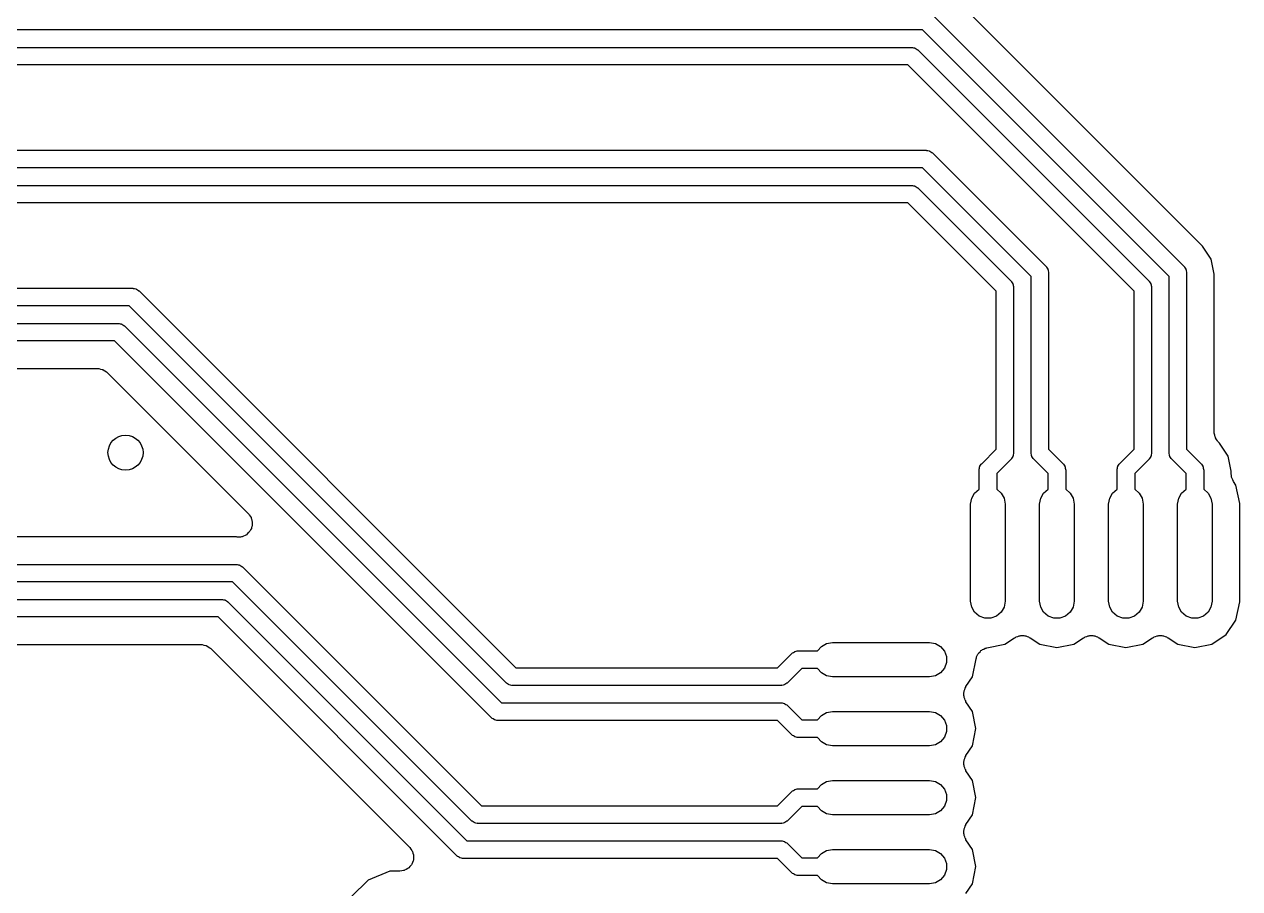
# Model space of a CAD drawing. Extents: x 85 to 210, y -138 to -65.
# Drawn here: x 144.02 to 152.82, y -96.66 to -90.4 of the extents above; entities that cross this region are included whole.
import ezdxf

# ---------------------------------------------------------------- set-up
doc = ezdxf.new("R2010")
doc.units = 0
doc.header["$MEASUREMENT"] = 0
doc.layers.add('BLACK', color=7, linetype='CONTINUOUS')

msp = doc.modelspace()

# ---------------------------------------------------------------- linework, layer by layer
at = {"layer": 'Black'}
for p, q in [((152.556, -92.0041), (150.746, -90.1936)), ((150.598, -90.3281), (152.422, -92.1525)), ((150.526, -90.4365), (136.623, -90.4365)), ((152.314, -92.2237), (150.526, -90.4365)), ((136.623, -90.5635), (150.447, -90.5635)), ((150.447, -90.5635), (150.45, -90.564)), ((150.45, -90.564), (150.453, -90.5637)), ((150.453, -90.5637), (150.461, -90.5659)), ((150.461, -90.5659), (150.469, -90.5673)), ((150.469, -90.5673), (150.472, -90.5687)), ((150.472, -90.5687), (150.474, -90.5694)), ((150.474, -90.5694), (150.481, -90.5742)), ((150.481, -90.5742), (150.488, -90.5784)), ((150.488, -90.5784), (150.49, -90.5805)), ((150.49, -90.5805), (150.492, -90.5821)), ((150.492, -90.5821), (152.168, -92.2577)), ((150.421, -90.6905), (136.649, -90.6905)), ((152.059, -92.3289), (150.421, -90.6905)), ((136.649, -91.3095), (150.553, -91.3095)), ((150.553, -91.3095), (150.555, -91.31)), ((150.555, -91.31), (150.558, -91.3097)), ((150.558, -91.3097), (150.566, -91.3119)), ((150.566, -91.3119), (150.574, -91.3133)), ((150.574, -91.3133), (150.577, -91.3147)), ((150.577, -91.3147), (150.579, -91.3154)), ((150.579, -91.3154), (150.586, -91.3202)), ((150.586, -91.3202), (150.593, -91.3244)), ((150.593, -91.3244), (150.595, -91.3265)), ((150.595, -91.3265), (150.598, -91.3281)), ((150.598, -91.3281), (151.422, -92.1525)), ((150.526, -91.4365), (136.623, -91.4365)), ((151.314, -92.2237), (150.526, -91.4365)), ((136.623, -91.5635), (150.447, -91.5635)), ((150.447, -91.5635), (150.45, -91.564)), ((150.45, -91.564), (150.453, -91.5637)), ((150.453, -91.5637), (150.461, -91.5659)), ((150.461, -91.5659), (150.469, -91.5673)), ((150.469, -91.5673), (150.472, -91.5687)), ((150.472, -91.5687), (150.474, -91.5694)), ((150.474, -91.5694), (150.481, -91.5742)), ((150.481, -91.5742), (150.488, -91.5784)), ((150.488, -91.5784), (150.49, -91.5805)), ((150.49, -91.5805), (150.492, -91.5821)), ((150.492, -91.5821), (151.168, -92.2577)), ((150.421, -91.6905), (136.649, -91.6905)), ((151.059, -92.3289), (150.421, -91.6905)), ((152.619, -92.0973), (152.556, -92.0041)), ((152.641, -92.2072), (152.619, -92.0973)), ((151.314, -93.502), (151.314, -92.2237)), ((151.422, -92.1525), (151.424, -92.1548)), ((151.424, -92.1548), (151.426, -92.1566)), ((151.426, -92.1566), (151.43, -92.1638)), ((151.43, -92.1638), (151.435, -92.1706)), ((151.435, -92.1706), (151.435, -92.1733)), ((151.435, -92.1733), (151.437, -92.1757)), ((151.437, -92.1757), (151.438, -92.1838)), ((151.438, -92.1838), (151.44, -92.1919)), ((151.44, -92.1919), (151.44, -92.1946)), ((151.44, -92.1946), (151.44, -92.1974)), ((151.44, -92.1974), (151.44, -93.4757)), ((152.314, -93.502), (152.314, -92.2237)), ((152.422, -92.1525), (152.424, -92.1548)), ((152.424, -92.1548), (152.426, -92.1566)), ((152.426, -92.1566), (152.43, -92.1638)), ((152.43, -92.1638), (152.435, -92.1706)), ((152.435, -92.1706), (152.435, -92.1733)), ((152.435, -92.1733), (152.437, -92.1757)), ((152.437, -92.1757), (152.438, -92.1838)), ((152.438, -92.1838), (152.44, -92.1919)), ((152.44, -92.1919), (152.44, -92.1946)), ((152.44, -92.1946), (152.44, -92.1974)), ((152.44, -92.1974), (152.44, -93.4757)), ((152.641, -93.3514), (152.641, -92.2072)), ((136.649, -92.3095), (144.803, -92.3095)), ((144.803, -92.3095), (144.805, -92.31)), ((144.805, -92.31), (144.808, -92.3097)), ((144.808, -92.3097), (144.816, -92.3119)), ((144.816, -92.3119), (144.824, -92.3133)), ((151.168, -92.2577), (151.17, -92.26)), ((151.17, -92.26), (151.172, -92.2618)), ((151.172, -92.2618), (151.176, -92.269)), ((151.176, -92.269), (151.181, -92.2758)), ((151.181, -92.2758), (151.181, -92.2785)), ((151.181, -92.2785), (151.183, -92.2809)), ((151.183, -92.2809), (151.184, -92.2891)), ((151.184, -92.2891), (151.186, -92.2971)), ((151.186, -92.2971), (151.186, -92.2999)), ((151.186, -92.2999), (151.186, -92.3026)), ((151.186, -92.3026), (151.186, -93.502)), ((152.168, -92.2577), (152.17, -92.26)), ((152.17, -92.26), (152.172, -92.2618)), ((152.172, -92.2618), (152.176, -92.269)), ((152.176, -92.269), (152.181, -92.2758)), ((152.181, -92.2758), (152.181, -92.2785)), ((152.181, -92.2785), (152.183, -92.2809)), ((152.183, -92.2809), (152.184, -92.2891)), ((152.184, -92.2891), (152.186, -92.2971)), ((152.186, -92.2971), (152.186, -92.2999)), ((152.186, -92.2999), (152.186, -92.3026)), ((152.186, -92.3026), (152.186, -93.502)), ((144.824, -92.3133), (144.827, -92.3147)), ((144.827, -92.3147), (144.829, -92.3154)), ((144.829, -92.3154), (144.836, -92.3202)), ((144.836, -92.3202), (144.843, -92.3244)), ((144.843, -92.3244), (144.845, -92.3265)), ((144.845, -92.3265), (144.848, -92.3281)), ((144.848, -92.3281), (147.579, -95.0595)), ((151.059, -93.4757), (151.059, -92.3289)), ((152.059, -93.4757), (152.059, -92.3289)), ((144.776, -92.4365), (136.623, -92.4365)), ((147.508, -95.1679), (144.776, -92.4365)), ((136.623, -92.5635), (144.697, -92.5635)), ((144.697, -92.5635), (144.7, -92.564)), ((144.7, -92.564), (144.703, -92.5637)), ((144.703, -92.5637), (144.711, -92.5659)), ((144.711, -92.5659), (144.719, -92.5673)), ((144.719, -92.5673), (144.722, -92.5687)), ((144.722, -92.5687), (144.724, -92.5694)), ((144.724, -92.5694), (144.731, -92.5742)), ((144.731, -92.5742), (144.738, -92.5784)), ((144.738, -92.5784), (144.74, -92.5805)), ((144.74, -92.5805), (144.742, -92.5821)), ((144.742, -92.5821), (147.474, -95.3135)), ((144.671, -92.6905), (136.649, -92.6905)), ((147.402, -95.4219), (144.671, -92.6905)), ((136.774, -92.8905), (144.547, -92.8905)), ((144.547, -92.8905), (144.551, -92.8913)), ((144.551, -92.8913), (144.556, -92.8909)), ((144.556, -92.8909), (144.568, -92.8943)), ((144.568, -92.8943), (144.581, -92.8965)), ((144.581, -92.8965), (144.585, -92.8987)), ((144.585, -92.8987), (144.589, -92.8999)), ((144.589, -92.8999), (144.6, -92.9074)), ((144.6, -92.9074), (144.611, -92.9139)), ((144.611, -92.9139), (144.614, -92.9173)), ((144.614, -92.9173), (144.618, -92.9198)), ((144.618, -92.9198), (145.64, -93.9421)), ((152.641, -93.3558), (152.641, -93.3514)), ((152.641, -93.3601), (152.641, -93.3558)), ((152.644, -93.3728), (152.641, -93.3601)), ((152.647, -93.3856), (152.644, -93.3728)), ((152.649, -93.3894), (152.647, -93.3856)), ((152.65, -93.3937), (152.649, -93.3894)), ((152.657, -93.4044), (152.65, -93.3937)), ((152.664, -93.4157), (152.657, -93.4044)), ((152.667, -93.4185), (152.664, -93.4157)), ((152.67, -93.4221), (152.667, -93.4185)), ((152.679, -93.4317), (152.67, -93.4221)), ((152.742, -93.5249), (152.679, -93.4317)), ((150.955, -93.5801), (151.059, -93.4757)), ((151.17, -93.5446), (151.168, -93.5469)), ((151.172, -93.5428), (151.17, -93.5446)), ((151.176, -93.5356), (151.172, -93.5428)), ((151.181, -93.5288), (151.176, -93.5356)), ((151.183, -93.5237), (151.181, -93.5261)), ((151.181, -93.5261), (151.181, -93.5288)), ((151.184, -93.5155), (151.183, -93.5237)), ((151.186, -93.5075), (151.184, -93.5155)), ((151.186, -93.502), (151.186, -93.5048)), ((151.186, -93.5048), (151.186, -93.5075)), ((151.314, -93.5048), (151.314, -93.502)), ((151.314, -93.5075), (151.314, -93.5048)), ((151.316, -93.5155), (151.314, -93.5075)), ((151.317, -93.5237), (151.316, -93.5155)), ((151.319, -93.5261), (151.317, -93.5237)), ((151.319, -93.5288), (151.319, -93.5261)), ((151.324, -93.5356), (151.319, -93.5288)), ((151.328, -93.5428), (151.324, -93.5356)), ((151.33, -93.5446), (151.328, -93.5428)), ((151.332, -93.5469), (151.33, -93.5446)), ((151.44, -93.4757), (151.545, -93.5801)), ((151.955, -93.5801), (152.059, -93.4757)), ((152.17, -93.5446), (152.168, -93.5469)), ((152.172, -93.5428), (152.17, -93.5446)), ((152.176, -93.5356), (152.172, -93.5428)), ((152.181, -93.5288), (152.176, -93.5356)), ((152.183, -93.5237), (152.181, -93.5261)), ((152.181, -93.5261), (152.181, -93.5288)), ((152.184, -93.5155), (152.183, -93.5237)), ((152.186, -93.5075), (152.184, -93.5155)), ((152.186, -93.502), (152.186, -93.5048)), ((152.186, -93.5048), (152.186, -93.5075)), ((152.314, -93.5048), (152.314, -93.502)), ((152.314, -93.5075), (152.314, -93.5048)), ((152.316, -93.5155), (152.314, -93.5075)), ((152.317, -93.5237), (152.316, -93.5155)), ((152.319, -93.5261), (152.317, -93.5237)), ((152.319, -93.5288), (152.319, -93.5261)), ((152.324, -93.5356), (152.319, -93.5288)), ((152.328, -93.5428), (152.324, -93.5356)), ((152.33, -93.5446), (152.328, -93.5428)), ((152.332, -93.5469), (152.33, -93.5446)), ((152.44, -93.4757), (152.545, -93.5801)), ((152.763, -93.6349), (152.742, -93.5249)), ((150.936, -93.625), (150.937, -93.6222)), ((150.936, -93.7658), (150.936, -93.625)), ((150.937, -93.6195), (150.939, -93.6115)), ((150.937, -93.6222), (150.937, -93.6195)), ((150.939, -93.6115), (150.94, -93.6033)), ((150.94, -93.6033), (150.942, -93.6009)), ((150.942, -93.5982), (150.947, -93.5914)), ((150.942, -93.6009), (150.942, -93.5982)), ((150.947, -93.5914), (150.951, -93.5842)), ((150.951, -93.5842), (150.953, -93.5824)), ((150.953, -93.5824), (150.955, -93.5801)), ((151.168, -93.5469), (151.064, -93.6513)), ((151.436, -93.6513), (151.332, -93.5469)), ((151.545, -93.5801), (151.547, -93.5824)), ((151.547, -93.5824), (151.549, -93.5842)), ((151.549, -93.5842), (151.553, -93.5914)), ((151.553, -93.5914), (151.558, -93.5982)), ((151.558, -93.5982), (151.558, -93.6009)), ((151.558, -93.6009), (151.56, -93.6033)), ((151.56, -93.6033), (151.561, -93.6115)), ((151.561, -93.6115), (151.563, -93.6195)), ((151.563, -93.6195), (151.563, -93.6222)), ((151.563, -93.6222), (151.564, -93.625)), ((151.564, -93.625), (151.564, -93.7658)), ((151.936, -93.625), (151.937, -93.6222)), ((151.936, -93.7658), (151.936, -93.625)), ((151.937, -93.6195), (151.939, -93.6115)), ((151.937, -93.6222), (151.937, -93.6195)), ((151.939, -93.6115), (151.94, -93.6033)), ((151.94, -93.6033), (151.942, -93.6009)), ((151.942, -93.5982), (151.947, -93.5914)), ((151.942, -93.6009), (151.942, -93.5982)), ((151.947, -93.5914), (151.951, -93.5842)), ((151.951, -93.5842), (151.953, -93.5824)), ((151.953, -93.5824), (151.955, -93.5801)), ((152.168, -93.5469), (152.064, -93.6513)), ((152.436, -93.6513), (152.332, -93.5469)), ((152.545, -93.5801), (152.547, -93.5824)), ((152.547, -93.5824), (152.549, -93.5842)), ((152.549, -93.5842), (152.553, -93.5914)), ((152.553, -93.5914), (152.558, -93.5982)), ((152.558, -93.5982), (152.558, -93.6009)), ((152.558, -93.6009), (152.56, -93.6033)), ((152.56, -93.6033), (152.561, -93.6115)), ((152.561, -93.6115), (152.563, -93.6195)), ((152.563, -93.6195), (152.563, -93.6222)), ((152.563, -93.6222), (152.564, -93.625)), ((152.564, -93.625), (152.564, -93.7658)), ((151.064, -93.6513), (151.064, -93.7658)), ((151.436, -93.7658), (151.436, -93.6513)), ((152.064, -93.6513), (152.064, -93.7658)), ((152.436, -93.7658), (152.436, -93.6513)), ((152.763, -93.6536), (152.763, -93.6349)), ((152.766, -93.6654), (152.763, -93.6536)), ((152.766, -93.6773), (152.766, -93.6654)), ((152.769, -93.6823), (152.766, -93.6773)), ((152.77, -93.6878), (152.769, -93.6823)), ((152.776, -93.6981), (152.77, -93.6878)), ((152.78, -93.7091), (152.776, -93.6981)), ((152.798, -93.7362), (152.78, -93.7091)), ((150.883, -93.8304), (150.904, -93.7928)), ((150.904, -93.7928), (150.936, -93.7658)), ((151.064, -93.7658), (151.096, -93.7928)), ((151.096, -93.7928), (151.117, -93.8304)), ((151.383, -93.8304), (151.404, -93.7928)), ((151.404, -93.7928), (151.436, -93.7658)), ((151.564, -93.7658), (151.596, -93.7928)), ((151.596, -93.7928), (151.617, -93.8304)), ((151.883, -93.8304), (151.904, -93.7928)), ((151.904, -93.7928), (151.936, -93.7658)), ((152.064, -93.7658), (152.096, -93.7928)), ((152.096, -93.7928), (152.117, -93.8304)), ((152.383, -93.8304), (152.404, -93.7928)), ((152.404, -93.7928), (152.436, -93.7658)), ((152.564, -93.7658), (152.596, -93.7928)), ((152.596, -93.7928), (152.617, -93.8304)), ((152.825, -93.8697), (152.798, -93.7362)), ((150.875, -93.8732), (150.883, -93.8304)), ((150.875, -94.5768), (150.875, -93.8732)), ((151.117, -93.8304), (151.125, -93.8732)), ((151.125, -93.8732), (151.125, -94.5768)), ((151.375, -93.8732), (151.383, -93.8304)), ((151.375, -94.5768), (151.375, -93.8732)), ((151.617, -93.8304), (151.625, -93.8732)), ((151.625, -93.8732), (151.625, -94.5768)), ((151.875, -93.8732), (151.883, -93.8304)), ((151.875, -94.5768), (151.875, -93.8732)), ((152.117, -93.8304), (152.125, -93.8732)), ((152.125, -93.8732), (152.125, -94.5768)), ((152.375, -93.8732), (152.383, -93.8304)), ((152.375, -94.5768), (152.375, -93.8732)), ((152.617, -93.8304), (152.625, -93.8732)), ((152.625, -93.8732), (152.625, -94.5768)), ((152.825, -94.5803), (152.825, -93.8697)), ((145.64, -93.9421), (145.643, -93.9466)), ((145.643, -93.9466), (145.647, -93.9502)), ((145.647, -93.9502), (145.653, -93.9607)), ((145.653, -93.9607), (145.66, -93.9705)), ((145.66, -93.9705), (145.661, -93.9758)), ((145.661, -93.9758), (145.664, -93.9806)), ((145.664, -93.9806), (145.666, -93.9925)), ((145.647, -94.074), (145.644, -94.0787)), ((145.651, -94.0701), (145.647, -94.074)), ((145.656, -94.0593), (145.651, -94.0701)), ((145.662, -94.049), (145.656, -94.0593)), ((145.663, -94.0436), (145.662, -94.049)), ((145.666, -94.0387), (145.663, -94.0436)), ((145.666, -93.9925), (145.669, -94.0041)), ((145.667, -94.0267), (145.666, -94.0387)), ((145.669, -94.015), (145.667, -94.0267)), ((145.669, -94.0041), (145.668, -94.0095)), ((145.668, -94.0095), (145.669, -94.015)), ((145.543, -94.1095), (136.774, -94.1095)), ((145.55, -94.1109), (145.543, -94.1095)), ((145.555, -94.111), (145.55, -94.1109)), ((145.56, -94.1124), (145.555, -94.111)), ((145.572, -94.1114), (145.56, -94.1124)), ((145.584, -94.1116), (145.572, -94.1114)), ((145.59, -94.1099), (145.584, -94.1116)), ((145.595, -94.1094), (145.59, -94.1099)), ((145.606, -94.1043), (145.595, -94.1094)), ((145.617, -94.1005), (145.606, -94.1043)), ((145.621, -94.097), (145.617, -94.1005)), ((145.626, -94.0947), (145.621, -94.097)), ((145.635, -94.0862), (145.626, -94.0947)), ((145.644, -94.0787), (145.635, -94.0862)), ((136.649, -94.3095), (145.553, -94.3095)), ((145.553, -94.3095), (145.555, -94.31)), ((145.555, -94.31), (145.558, -94.3097)), ((145.558, -94.3097), (145.566, -94.3119)), ((145.566, -94.3119), (145.574, -94.3133)), ((145.574, -94.3133), (145.577, -94.3147)), ((145.577, -94.3147), (145.579, -94.3154)), ((145.579, -94.3154), (145.586, -94.3202)), ((145.586, -94.3202), (145.593, -94.3244)), ((145.593, -94.3244), (145.595, -94.3265)), ((145.595, -94.3265), (145.598, -94.3281)), ((145.598, -94.3281), (147.329, -96.0595)), ((145.526, -94.4365), (136.623, -94.4365)), ((147.258, -96.1679), (145.526, -94.4365)), ((136.623, -94.5635), (145.447, -94.5635)), ((145.447, -94.5635), (145.45, -94.564)), ((145.45, -94.564), (145.453, -94.5637)), ((145.453, -94.5637), (145.461, -94.5659)), ((145.461, -94.5659), (145.469, -94.5673)), ((145.469, -94.5673), (145.472, -94.5687)), ((145.472, -94.5687), (145.474, -94.5694)), ((145.474, -94.5694), (145.481, -94.5742)), ((145.481, -94.5742), (145.488, -94.5784)), ((145.488, -94.5784), (145.49, -94.5805)), ((145.49, -94.5805), (145.492, -94.5821)), ((145.492, -94.5821), (147.224, -96.3135)), ((150.883, -94.6196), (150.875, -94.5768)), ((151.125, -94.5768), (151.117, -94.6196)), ((151.383, -94.6196), (151.375, -94.5768)), ((151.625, -94.5768), (151.617, -94.6196)), ((151.883, -94.6196), (151.875, -94.5768)), ((152.125, -94.5768), (152.117, -94.6196)), ((152.383, -94.6196), (152.375, -94.5768)), ((152.625, -94.5768), (152.617, -94.6196)), ((152.798, -94.7138), (152.825, -94.5803)), ((145.421, -94.6905), (136.649, -94.6905)), ((147.152, -96.4219), (145.421, -94.6905)), ((150.904, -94.6572), (150.883, -94.6196)), ((150.938, -94.6851), (150.904, -94.6572)), ((150.978, -94.6999), (150.938, -94.6851)), ((151.062, -94.6851), (151.022, -94.6999)), ((151.096, -94.6572), (151.062, -94.6851)), ((151.117, -94.6196), (151.096, -94.6572)), ((151.404, -94.6572), (151.383, -94.6196)), ((151.438, -94.6851), (151.404, -94.6572)), ((151.478, -94.6999), (151.438, -94.6851)), ((151.562, -94.6851), (151.522, -94.6999)), ((151.596, -94.6572), (151.562, -94.6851)), ((151.617, -94.6196), (151.596, -94.6572)), ((151.904, -94.6572), (151.883, -94.6196)), ((151.938, -94.6851), (151.904, -94.6572)), ((151.978, -94.6999), (151.938, -94.6851)), ((152.062, -94.6851), (152.022, -94.6999)), ((152.096, -94.6572), (152.062, -94.6851)), ((152.117, -94.6196), (152.096, -94.6572)), ((152.404, -94.6572), (152.383, -94.6196)), ((152.438, -94.6851), (152.404, -94.6572)), ((152.478, -94.6999), (152.438, -94.6851)), ((152.562, -94.6851), (152.522, -94.6999)), ((152.596, -94.6572), (152.562, -94.6851)), ((152.617, -94.6196), (152.596, -94.6572)), ((151.022, -94.6999), (150.978, -94.6999)), ((151.522, -94.6999), (151.478, -94.6999)), ((152.022, -94.6999), (151.978, -94.6999)), ((152.522, -94.6999), (152.478, -94.6999)), ((152.728, -94.8186), (152.798, -94.7138)), ((151.124, -94.8886), (151.194, -94.8413)), ((151.194, -94.8413), (151.2, -94.8387)), ((151.2, -94.8387), (151.206, -94.8348)), ((151.206, -94.8348), (151.216, -94.8317)), ((151.216, -94.8317), (151.226, -94.8273)), ((151.226, -94.8273), (151.233, -94.8269)), ((151.233, -94.8269), (151.239, -94.8251)), ((151.239, -94.8251), (151.25, -94.8258)), ((151.25, -94.8258), (151.261, -94.8251)), ((151.261, -94.8251), (151.267, -94.8269)), ((151.267, -94.8269), (151.274, -94.8273)), ((151.274, -94.8273), (151.284, -94.8317)), ((151.284, -94.8317), (151.294, -94.8348)), ((151.294, -94.8348), (151.3, -94.8387)), ((151.3, -94.8387), (151.306, -94.8413)), ((151.306, -94.8413), (151.376, -94.8886)), ((151.624, -94.8886), (151.694, -94.8413)), ((151.694, -94.8413), (151.7, -94.8387)), ((151.7, -94.8387), (151.706, -94.8348)), ((151.706, -94.8348), (151.716, -94.8317)), ((151.716, -94.8317), (151.726, -94.8273)), ((151.726, -94.8273), (151.733, -94.8269)), ((151.733, -94.8269), (151.739, -94.8251)), ((151.739, -94.8251), (151.75, -94.8258)), ((151.75, -94.8258), (151.761, -94.8251)), ((151.761, -94.8251), (151.767, -94.8269)), ((151.767, -94.8269), (151.774, -94.8273)), ((151.774, -94.8273), (151.784, -94.8317)), ((151.784, -94.8317), (151.794, -94.8348)), ((151.794, -94.8348), (151.8, -94.8387)), ((151.8, -94.8387), (151.806, -94.8413)), ((151.806, -94.8413), (151.876, -94.8886)), ((152.124, -94.8886), (152.194, -94.8413)), ((152.194, -94.8413), (152.2, -94.8387)), ((152.2, -94.8387), (152.206, -94.8348)), ((152.206, -94.8348), (152.216, -94.8317)), ((152.216, -94.8317), (152.226, -94.8273)), ((152.226, -94.8273), (152.233, -94.8269)), ((152.233, -94.8269), (152.239, -94.8251)), ((152.239, -94.8251), (152.25, -94.8258)), ((152.25, -94.8258), (152.261, -94.8251)), ((152.261, -94.8251), (152.267, -94.8269)), ((152.267, -94.8269), (152.274, -94.8273)), ((152.274, -94.8273), (152.284, -94.8317)), ((152.284, -94.8317), (152.294, -94.8348)), ((152.294, -94.8348), (152.3, -94.8387)), ((152.3, -94.8387), (152.306, -94.8413)), ((152.306, -94.8413), (152.376, -94.8886)), ((152.624, -94.8886), (152.728, -94.8186)), ((137.741, -94.8905), (145.297, -94.8905)), ((145.297, -94.8905), (145.301, -94.8913)), ((145.301, -94.8913), (145.306, -94.8909)), ((145.306, -94.8909), (145.318, -94.8943)), ((145.318, -94.8943), (145.331, -94.8965)), ((145.331, -94.8965), (145.335, -94.8987)), ((145.335, -94.8987), (145.339, -94.8999)), ((145.339, -94.8999), (145.35, -94.9074)), ((145.35, -94.9074), (145.361, -94.9139)), ((145.361, -94.9139), (145.364, -94.9173)), ((145.364, -94.9173), (145.368, -94.9198)), ((145.368, -94.9198), (146.81, -96.3618)), ((149.476, -95.0595), (149.58, -94.9551)), ((149.58, -94.9551), (149.582, -94.9535)), ((149.582, -94.9535), (149.584, -94.9514)), ((149.584, -94.9514), (149.591, -94.9472)), ((149.591, -94.9472), (149.598, -94.9424)), ((149.598, -94.9424), (149.601, -94.9417)), ((149.601, -94.9417), (149.603, -94.9403)), ((149.603, -94.9403), (149.611, -94.9389)), ((149.611, -94.9389), (149.619, -94.9367)), ((149.619, -94.9367), (149.622, -94.937)), ((149.622, -94.937), (149.625, -94.9365)), ((149.625, -94.9365), (149.766, -94.9365)), ((149.766, -94.9365), (149.793, -94.9042)), ((149.793, -94.9042), (149.83, -94.8825)), ((149.83, -94.8825), (149.873, -94.875)), ((149.873, -94.875), (150.577, -94.875)), ((150.577, -94.875), (150.62, -94.8825)), ((150.62, -94.8825), (150.657, -94.9042)), ((150.657, -94.9042), (150.685, -94.9375)), ((150.685, -94.9375), (150.7, -94.9783)), ((150.932, -94.9558), (150.935, -94.9501)), ((150.935, -94.9501), (150.943, -94.9429)), ((150.943, -94.9429), (150.95, -94.9347)), ((150.95, -94.9347), (150.956, -94.9315)), ((150.956, -94.9315), (150.961, -94.9272)), ((150.961, -94.9272), (150.971, -94.9232)), ((150.971, -94.9232), (150.981, -94.918)), ((150.981, -94.918), (150.987, -94.917)), ((150.987, -94.917), (150.993, -94.9146)), ((150.993, -94.9146), (151.124, -94.8886)), ((151.376, -94.8886), (151.5, -94.9132)), ((151.5, -94.9132), (151.624, -94.8886)), ((151.876, -94.8886), (152, -94.9132)), ((152, -94.9132), (152.124, -94.8886)), ((152.376, -94.8886), (152.5, -94.9132)), ((152.5, -94.9132), (152.624, -94.8886)), ((150.7, -95.0217), (150.685, -95.0625)), ((150.7, -94.9783), (150.7, -95.0217)), ((150.889, -95.1236), (150.915, -94.9932)), ((150.915, -94.9932), (150.917, -94.987)), ((150.917, -94.987), (150.918, -94.9805)), ((150.918, -94.9805), (150.923, -94.971)), ((150.923, -94.971), (150.927, -94.9608)), ((150.927, -94.9608), (150.932, -94.9558)), ((147.579, -95.0595), (149.476, -95.0595)), ((149.651, -95.0635), (149.547, -95.1679)), ((149.766, -95.0635), (149.651, -95.0635)), ((149.793, -95.0958), (149.766, -95.0635)), ((149.83, -95.1175), (149.793, -95.0958)), ((149.873, -95.125), (149.83, -95.1175)), ((150.577, -95.125), (149.873, -95.125)), ((150.62, -95.1175), (150.577, -95.125)), ((150.657, -95.0958), (150.62, -95.1175)), ((150.685, -95.0625), (150.657, -95.0958)), ((150.841, -95.1944), (150.889, -95.1236)), ((147.51, -95.1695), (147.508, -95.1679)), ((147.512, -95.1716), (147.51, -95.1695)), ((147.519, -95.1758), (147.512, -95.1716)), ((147.526, -95.1805), (147.519, -95.1758)), ((147.528, -95.1813), (147.526, -95.1805)), ((147.531, -95.1827), (147.528, -95.1813)), ((147.539, -95.1841), (147.531, -95.1827)), ((147.547, -95.1863), (147.539, -95.1841)), ((147.55, -95.186), (147.547, -95.1863)), ((147.553, -95.1865), (147.55, -95.186)), ((149.502, -95.1865), (147.553, -95.1865)), ((149.505, -95.186), (149.502, -95.1865)), ((149.508, -95.1863), (149.505, -95.186)), ((149.516, -95.1841), (149.508, -95.1863)), ((149.524, -95.1827), (149.516, -95.1841)), ((149.526, -95.1813), (149.524, -95.1827)), ((149.529, -95.1805), (149.526, -95.1813)), ((149.536, -95.1758), (149.529, -95.1805)), ((149.543, -95.1716), (149.536, -95.1758)), ((149.545, -95.1695), (149.543, -95.1716)), ((149.547, -95.1679), (149.545, -95.1695)), ((150.827, -95.2262), (150.832, -95.2162)), ((150.832, -95.2162), (150.835, -95.2058)), ((150.835, -95.2058), (150.839, -95.2005)), ((150.839, -95.2005), (150.841, -95.1944)), ((150.825, -95.2391), (150.827, -95.2328)), ((150.826, -95.25), (150.825, -95.2391)), ((150.825, -95.2609), (150.826, -95.25)), ((150.827, -95.2672), (150.825, -95.2609)), ((150.827, -95.2328), (150.827, -95.2262)), ((150.827, -95.2738), (150.827, -95.2672)), ((150.832, -95.2838), (150.827, -95.2738)), ((150.835, -95.2942), (150.832, -95.2838)), ((150.839, -95.2995), (150.835, -95.2942)), ((150.841, -95.3056), (150.839, -95.2995)), ((150.889, -95.3764), (150.841, -95.3056)), ((147.474, -95.3135), (149.502, -95.3135)), ((149.502, -95.3135), (149.505, -95.314)), ((149.505, -95.314), (149.508, -95.3137)), ((149.508, -95.3137), (149.516, -95.3159)), ((149.516, -95.3159), (149.524, -95.3173)), ((149.524, -95.3173), (149.526, -95.3187)), ((149.526, -95.3187), (149.529, -95.3194)), ((149.529, -95.3194), (149.536, -95.3242)), ((149.536, -95.3242), (149.543, -95.3284)), ((149.543, -95.3284), (149.545, -95.3305)), ((149.545, -95.3305), (149.547, -95.3321)), ((149.547, -95.3321), (149.651, -95.4365)), ((149.793, -95.4042), (149.83, -95.3825)), ((149.83, -95.3825), (149.873, -95.375)), ((149.873, -95.375), (150.577, -95.375)), ((150.577, -95.375), (150.62, -95.3825)), ((150.62, -95.3825), (150.657, -95.4042)), ((150.913, -95.5), (150.889, -95.3764)), ((147.405, -95.4235), (147.402, -95.4219)), ((147.407, -95.4256), (147.405, -95.4235)), ((147.414, -95.4298), (147.407, -95.4256)), ((147.421, -95.4346), (147.414, -95.4298)), ((147.423, -95.4353), (147.421, -95.4346)), ((147.426, -95.4367), (147.423, -95.4353)), ((147.434, -95.4381), (147.426, -95.4367)), ((147.442, -95.4403), (147.434, -95.4381)), ((147.445, -95.44), (147.442, -95.4403)), ((147.447, -95.4405), (147.445, -95.44)), ((149.476, -95.4405), (147.447, -95.4405)), ((149.58, -95.5449), (149.476, -95.4405)), ((149.651, -95.4365), (149.766, -95.4365)), ((149.766, -95.4365), (149.793, -95.4042)), ((150.657, -95.4042), (150.685, -95.4375)), ((150.685, -95.4375), (150.7, -95.4783)), ((150.7, -95.4783), (150.7, -95.5217)), ((149.582, -95.5465), (149.58, -95.5449)), ((149.584, -95.5486), (149.582, -95.5465)), ((149.591, -95.5528), (149.584, -95.5486)), ((149.598, -95.5575), (149.591, -95.5528)), ((149.601, -95.5583), (149.598, -95.5575)), ((149.603, -95.5597), (149.601, -95.5583)), ((149.611, -95.5611), (149.603, -95.5597)), ((149.619, -95.5633), (149.611, -95.5611)), ((149.622, -95.563), (149.619, -95.5633)), ((149.625, -95.5635), (149.622, -95.563)), ((149.766, -95.5635), (149.625, -95.5635)), ((149.793, -95.5958), (149.766, -95.5635)), ((150.685, -95.5625), (150.657, -95.5958)), ((150.7, -95.5217), (150.685, -95.5625)), ((150.889, -95.6236), (150.913, -95.5)), ((149.83, -95.6175), (149.793, -95.5958)), ((149.873, -95.625), (149.83, -95.6175)), ((150.577, -95.625), (149.873, -95.625)), ((150.62, -95.6175), (150.577, -95.625)), ((150.657, -95.5958), (150.62, -95.6175)), ((150.841, -95.6944), (150.889, -95.6236)), ((150.825, -95.7391), (150.827, -95.7328)), ((150.826, -95.75), (150.825, -95.7391)), ((150.827, -95.7262), (150.832, -95.7162)), ((150.827, -95.7328), (150.827, -95.7262)), ((150.832, -95.7162), (150.835, -95.7058)), ((150.835, -95.7058), (150.839, -95.7005)), ((150.839, -95.7005), (150.841, -95.6944)), ((150.825, -95.7609), (150.826, -95.75)), ((150.827, -95.7672), (150.825, -95.7609)), ((150.827, -95.7738), (150.827, -95.7672)), ((150.832, -95.7838), (150.827, -95.7738)), ((150.835, -95.7942), (150.832, -95.7838)), ((150.839, -95.7995), (150.835, -95.7942)), ((150.841, -95.8056), (150.839, -95.7995)), ((150.889, -95.8764), (150.841, -95.8056)), ((149.766, -95.9365), (149.793, -95.9042)), ((149.793, -95.9042), (149.83, -95.8825)), ((149.83, -95.8825), (149.873, -95.875)), ((149.873, -95.875), (150.577, -95.875)), ((150.577, -95.875), (150.62, -95.8825)), ((150.62, -95.8825), (150.657, -95.9042)), ((150.657, -95.9042), (150.685, -95.9375)), ((150.913, -96), (150.889, -95.8764)), ((149.476, -96.0595), (149.58, -95.9551)), ((149.58, -95.9551), (149.582, -95.9535)), ((149.582, -95.9535), (149.584, -95.9514)), ((149.584, -95.9514), (149.591, -95.9472)), ((149.591, -95.9472), (149.598, -95.9424)), ((149.598, -95.9424), (149.601, -95.9417)), ((149.601, -95.9417), (149.603, -95.9403)), ((149.603, -95.9403), (149.611, -95.9389)), ((149.611, -95.9389), (149.619, -95.9367)), ((149.619, -95.9367), (149.622, -95.937)), ((149.622, -95.937), (149.625, -95.9365)), ((149.625, -95.9365), (149.766, -95.9365)), ((150.685, -95.9375), (150.7, -95.9783)), ((150.7, -95.9783), (150.7, -96.0217)), ((150.889, -96.1236), (150.913, -96)), ((147.329, -96.0595), (149.476, -96.0595)), ((149.651, -96.0635), (149.547, -96.1679)), ((149.766, -96.0635), (149.651, -96.0635)), ((149.793, -96.0958), (149.766, -96.0635)), ((149.83, -96.1175), (149.793, -96.0958)), ((150.657, -96.0958), (150.62, -96.1175)), ((150.685, -96.0625), (150.657, -96.0958)), ((150.7, -96.0217), (150.685, -96.0625)), ((147.26, -96.1695), (147.258, -96.1679)), ((147.262, -96.1716), (147.26, -96.1695)), ((147.269, -96.1758), (147.262, -96.1716)), ((147.276, -96.1805), (147.269, -96.1758)), ((147.278, -96.1813), (147.276, -96.1805)), ((147.281, -96.1827), (147.278, -96.1813)), ((147.289, -96.1841), (147.281, -96.1827)), ((147.297, -96.1863), (147.289, -96.1841)), ((147.3, -96.186), (147.297, -96.1863)), ((147.303, -96.1865), (147.3, -96.186)), ((149.502, -96.1865), (147.303, -96.1865)), ((149.505, -96.186), (149.502, -96.1865)), ((149.508, -96.1863), (149.505, -96.186)), ((149.516, -96.1841), (149.508, -96.1863)), ((149.524, -96.1827), (149.516, -96.1841)), ((149.526, -96.1813), (149.524, -96.1827)), ((149.529, -96.1805), (149.526, -96.1813)), ((149.536, -96.1758), (149.529, -96.1805)), ((149.543, -96.1716), (149.536, -96.1758)), ((149.545, -96.1695), (149.543, -96.1716)), ((149.547, -96.1679), (149.545, -96.1695)), ((149.873, -96.125), (149.83, -96.1175)), ((150.577, -96.125), (149.873, -96.125)), ((150.62, -96.1175), (150.577, -96.125)), ((150.841, -96.1944), (150.889, -96.1236)), ((150.825, -96.2391), (150.827, -96.2328)), ((150.826, -96.25), (150.825, -96.2391)), ((150.825, -96.2609), (150.826, -96.25)), ((150.827, -96.2672), (150.825, -96.2609)), ((150.827, -96.2262), (150.832, -96.2162)), ((150.827, -96.2328), (150.827, -96.2262)), ((150.827, -96.2738), (150.827, -96.2672)), ((150.832, -96.2838), (150.827, -96.2738)), ((150.832, -96.2162), (150.835, -96.2058)), ((150.835, -96.2058), (150.839, -96.2005)), ((150.839, -96.2005), (150.841, -96.1944)), ((146.81, -96.3618), (146.817, -96.3725)), ((147.224, -96.3135), (149.502, -96.3135)), ((149.502, -96.3135), (149.505, -96.314)), ((149.505, -96.314), (149.508, -96.3137)), ((149.508, -96.3137), (149.516, -96.3159)), ((149.516, -96.3159), (149.524, -96.3173)), ((149.524, -96.3173), (149.526, -96.3187)), ((149.526, -96.3187), (149.529, -96.3194)), ((149.529, -96.3194), (149.536, -96.3242)), ((149.536, -96.3242), (149.543, -96.3284)), ((149.543, -96.3284), (149.545, -96.3305)), ((149.545, -96.3305), (149.547, -96.3321)), ((149.547, -96.3321), (149.651, -96.4365)), ((150.835, -96.2942), (150.832, -96.2838)), ((150.839, -96.2995), (150.835, -96.2942)), ((150.841, -96.3056), (150.839, -96.2995)), ((150.889, -96.3764), (150.841, -96.3056)), ((146.817, -96.3725), (146.825, -96.3826)), ((146.825, -96.3826), (146.827, -96.3867)), ((146.827, -96.3867), (146.829, -96.3902)), ((146.829, -96.3902), (146.833, -96.4029)), ((146.833, -96.4029), (146.837, -96.4152)), ((146.837, -96.4499), (146.836, -96.454)), ((146.837, -96.4152), (146.837, -96.4196)), ((146.837, -96.4196), (146.838, -96.4238)), ((146.838, -96.4238), (146.837, -96.4368)), ((146.837, -96.4368), (146.837, -96.4499)), ((147.155, -96.4235), (147.152, -96.4219)), ((147.157, -96.4256), (147.155, -96.4235)), ((147.164, -96.4298), (147.157, -96.4256)), ((147.171, -96.4346), (147.164, -96.4298)), ((147.173, -96.4353), (147.171, -96.4346)), ((147.176, -96.4367), (147.173, -96.4353)), ((147.184, -96.4381), (147.176, -96.4367)), ((147.192, -96.4403), (147.184, -96.4381)), ((147.195, -96.44), (147.192, -96.4403)), ((147.197, -96.4405), (147.195, -96.44)), ((149.476, -96.4405), (147.197, -96.4405)), ((149.58, -96.5449), (149.476, -96.4405)), ((149.651, -96.4365), (149.766, -96.4365)), ((149.766, -96.4365), (149.793, -96.4042)), ((149.793, -96.4042), (149.83, -96.3825)), ((149.83, -96.3825), (149.873, -96.375)), ((149.873, -96.375), (150.577, -96.375)), ((150.577, -96.375), (150.62, -96.3825)), ((150.62, -96.3825), (150.657, -96.4042)), ((150.657, -96.4042), (150.685, -96.4375)), ((150.685, -96.4375), (150.7, -96.4783)), ((150.913, -96.5), (150.889, -96.3764)), ((146.665, -96.5324), (146.508, -96.5973)), ((146.739, -96.5325), (146.665, -96.5324)), ((146.752, -96.5302), (146.739, -96.5325)), ((146.765, -96.5291), (146.752, -96.5302)), ((146.769, -96.5272), (146.765, -96.5291)), ((146.773, -96.5265), (146.769, -96.5272)), ((146.784, -96.5199), (146.773, -96.5265)), ((146.796, -96.5144), (146.784, -96.5199)), ((146.799, -96.5113), (146.796, -96.5144)), ((146.803, -96.5091), (146.799, -96.5113)), ((146.811, -96.4991), (146.803, -96.5091)), ((146.821, -96.4898), (146.811, -96.4991)), ((146.823, -96.4859), (146.821, -96.4898)), ((146.825, -96.4826), (146.823, -96.4859)), ((146.83, -96.4703), (146.825, -96.4826)), ((146.835, -96.4584), (146.83, -96.4703)), ((146.836, -96.454), (146.835, -96.4584)), ((150.7, -96.5217), (150.685, -96.5625)), ((150.7, -96.4783), (150.7, -96.5217)), ((150.889, -96.6236), (150.913, -96.5)), ((146.508, -96.5973), (146.388, -96.7173)), ((149.582, -96.5465), (149.58, -96.5449)), ((149.584, -96.5486), (149.582, -96.5465)), ((149.591, -96.5528), (149.584, -96.5486)), ((149.598, -96.5575), (149.591, -96.5528)), ((149.601, -96.5583), (149.598, -96.5575)), ((149.603, -96.5597), (149.601, -96.5583)), ((149.611, -96.5611), (149.603, -96.5597)), ((149.619, -96.5633), (149.611, -96.5611)), ((149.622, -96.563), (149.619, -96.5633)), ((149.625, -96.5635), (149.622, -96.563)), ((149.766, -96.5635), (149.625, -96.5635)), ((149.793, -96.5958), (149.766, -96.5635)), ((149.83, -96.6175), (149.793, -96.5958)), ((149.873, -96.625), (149.83, -96.6175)), ((150.577, -96.625), (149.873, -96.625)), ((150.62, -96.6175), (150.577, -96.625)), ((150.657, -96.5958), (150.62, -96.6175)), ((150.685, -96.5625), (150.657, -96.5958)), ((150.841, -96.6944), (150.889, -96.6236))]:
    msp.add_line(p, q, dxfattribs=at)
msp.add_circle((144.75, -93.5), 0.127, dxfattribs=at)

doc.saveas('drawing.dxf')
